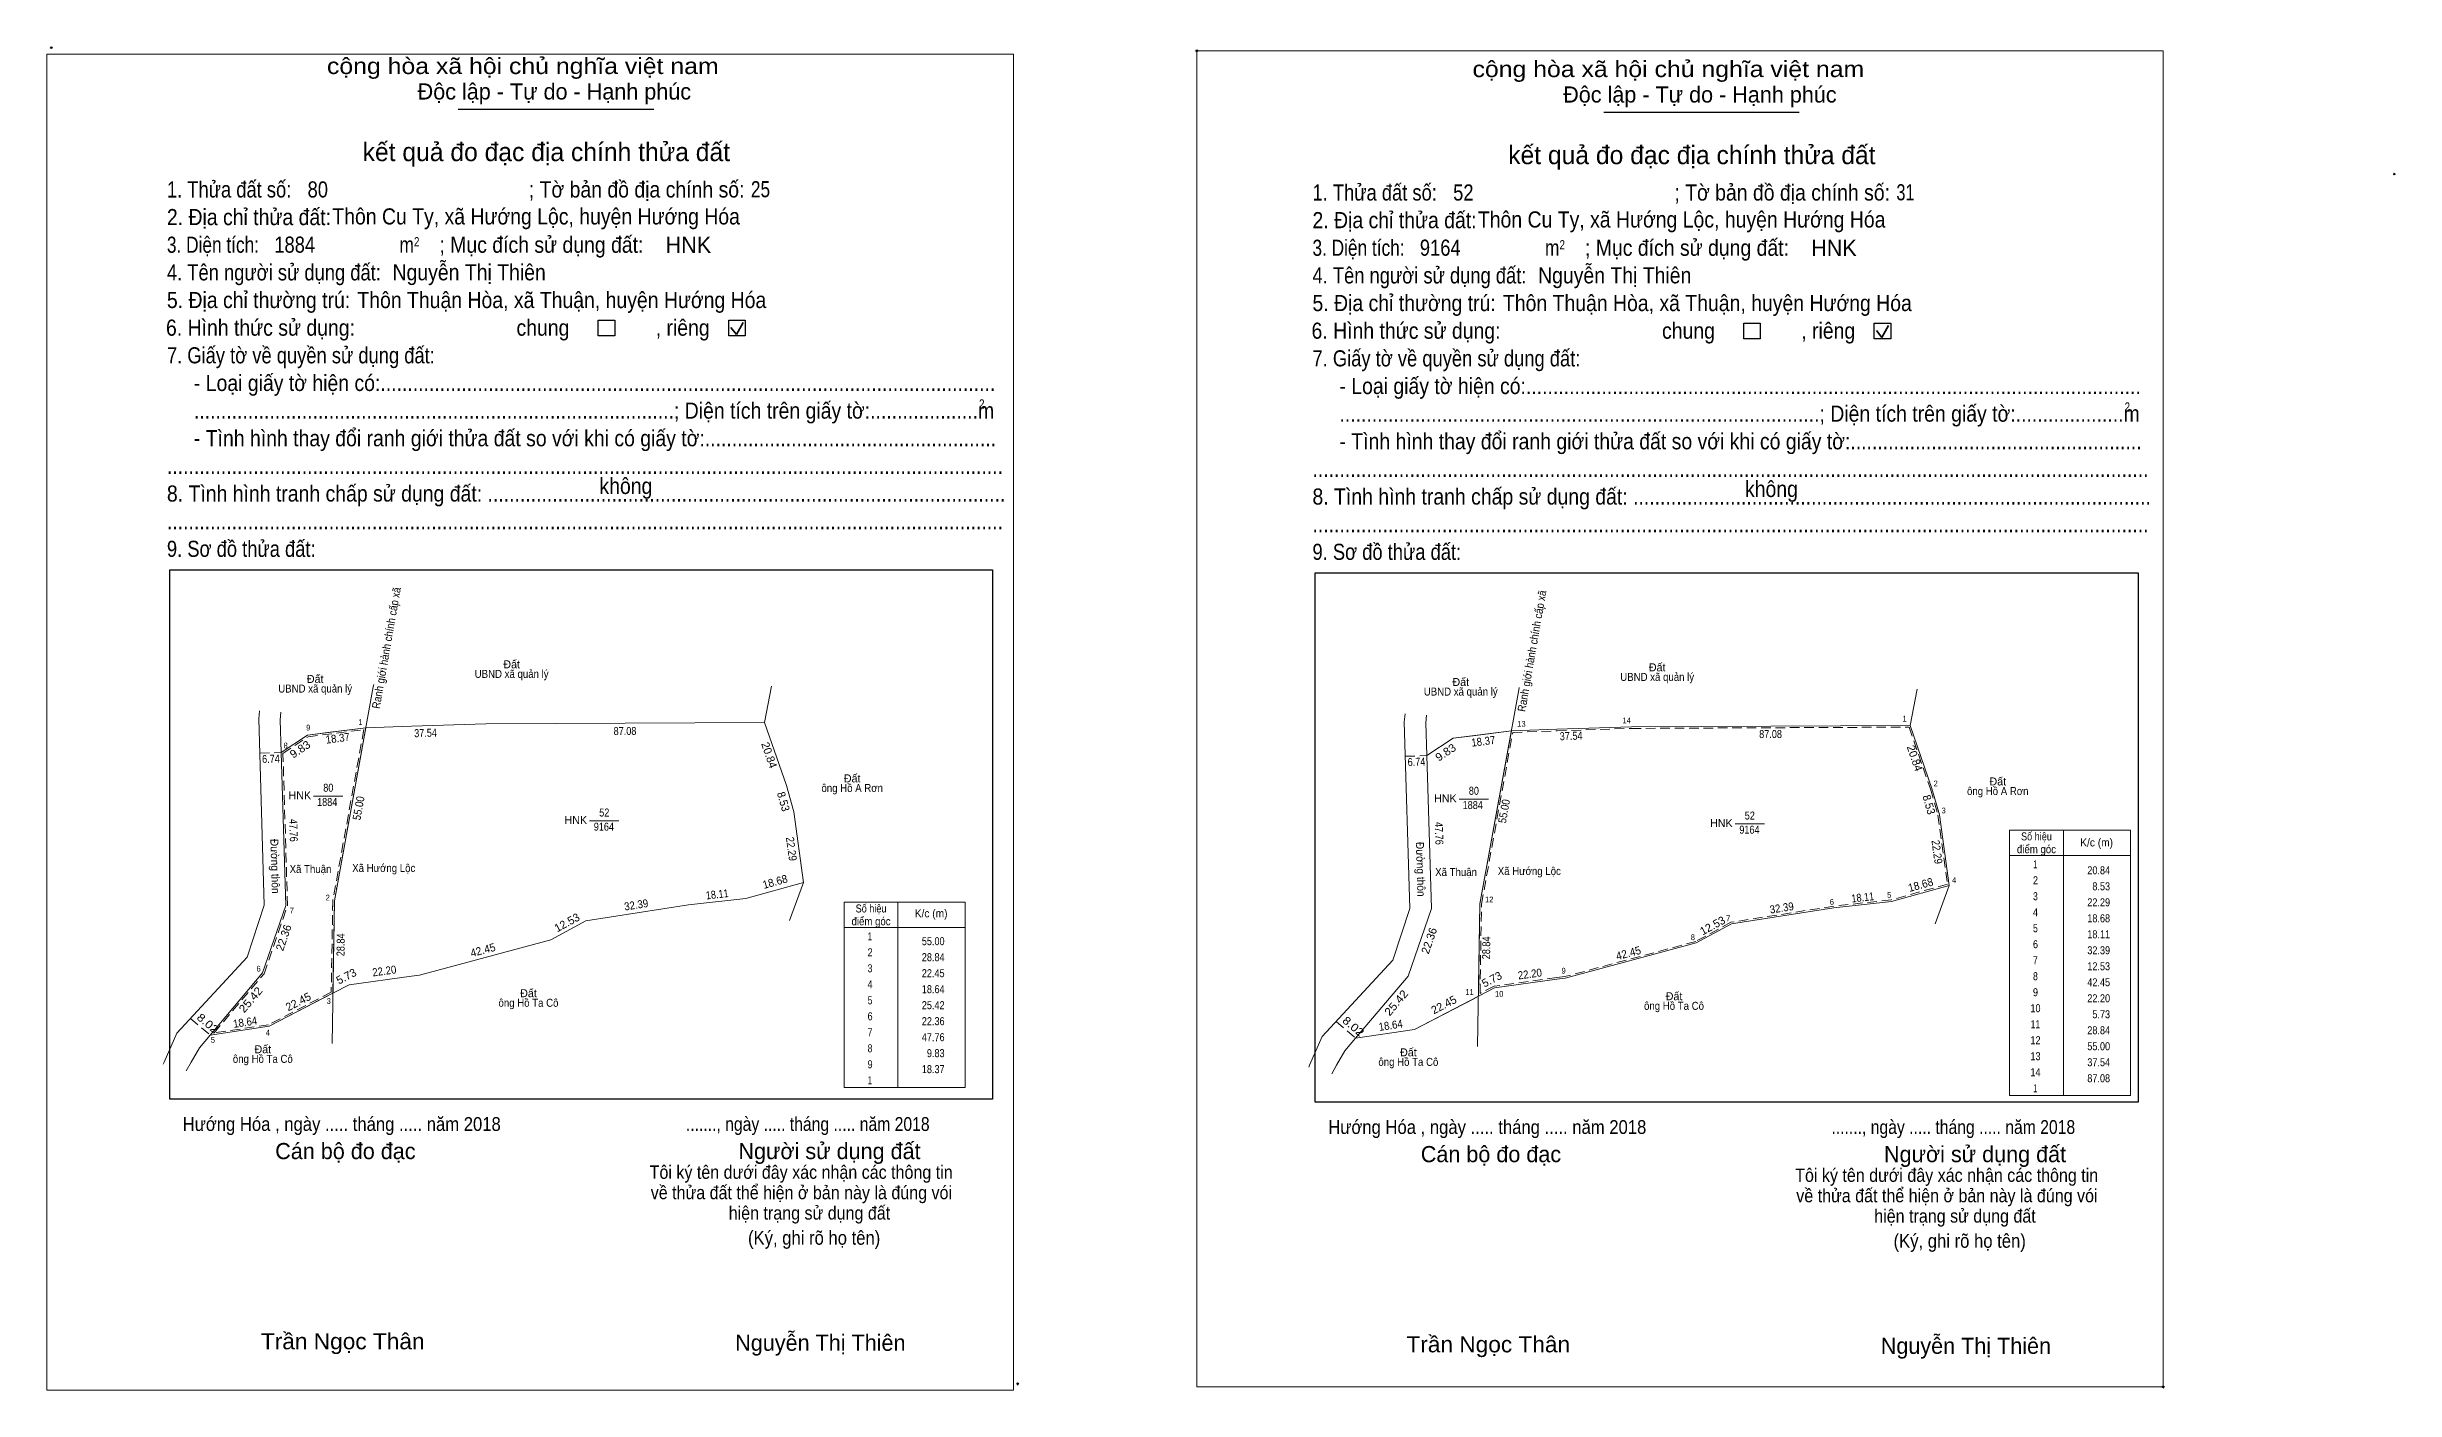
# Model space of a CAD drawing. Header units: metres. Extents: x 544719 to 546519, y 1827251 to 1827671.
# Drawn here: x 544719 to 545452, y 1827251 to 1827671 of the extents above; entities that cross this region are included whole.
import ezdxf
from ezdxf.enums import TextEntityAlignment as Align

# ---------------------------------------------------------------- set-up
doc = ezdxf.new("R2010")
doc.units = ezdxf.units.M
doc.header["$PDMODE"] = 32
doc.header["$PDSIZE"] = 0.5
doc.linetypes.add('DOTTED', pattern=[1.5, 0.3, -1.2])
doc.linetypes.add('MEDIUM_DASHED', pattern=[4.5, 3, -1.5])
for name, color, linetype, lineweight in [('1', 7, 'Continuous', 13), ('10', 7, 'Continuous', 13), ('2', 7, 'Continuous', 13), ('23', 7, 'Continuous', 13), ('46', 7, 'Continuous', 13), ('51', 7, 'Continuous', 13), ('63', 7, 'Continuous', 13), ('7', 7, 'Continuous', 25)]:
    doc.layers.add(name, color=color, linetype=linetype, lineweight=lineweight)
doc.layers.add('6', color=7, linetype='Continuous')

msp = doc.modelspace()

# ---------------------------------------------------------------- linework, layer by layer
at = {"layer": '1'}
for points in [[(544818.47, 1827458.24), (544808.64, 1827404.13), (544808.17, 1827375.29), (544788.25, 1827364.93), (544769.81, 1827362.2), (544786.24, 1827381.6), (544793.51, 1827402.74), (544792.07, 1827450.48), (544800.25, 1827455.93)], [(545176.38, 1827457.29), (545166.55, 1827403.18), (545166.08, 1827374.34), (545146.16, 1827363.98), (545127.72, 1827361.25), (545144.15, 1827380.65), (545151.42, 1827401.79), (545149.98, 1827449.53), (545158.16, 1827454.98)]]:
    msp.add_lwpolyline(points, close=True, dxfattribs=at)
at = {"layer": '1', "linetype": 'MEDIUM_DASHED'}
msp.add_lwpolyline([(544817.86, 1827457.66), (544808.14, 1827404.18), (544807.67, 1827375.6), (544788.09, 1827365.41), (544771.05, 1827362.89), (544786.68, 1827381.35), (544794.01, 1827402.66), (544792.58, 1827450.22), (544800.43, 1827455.45)], close=True, dxfattribs=at)
at = {"layer": '1'}
for points in [[(544832.72, 1827380.59), (544813.25, 1827377.93), (544808.17, 1827375.29), (544808.64, 1827404.13), (544818.47, 1827458.24), (544832.72, 1827458.72)], [(544832.72, 1827458.72), (544855.99, 1827459.5), (544943.07, 1827459.91), (544949.89, 1827440.22), (544952.24, 1827432.02), (544955.25, 1827409.93), (544937.25, 1827404.93), (544919.25, 1827402.93), (544887.25, 1827397.93), (544876.25, 1827391.93), (544835.25, 1827380.93), (544832.72, 1827380.59)], [(545190.63, 1827379.64), (545171.16, 1827376.98), (545166.08, 1827374.34), (545166.55, 1827403.18), (545176.38, 1827457.29), (545190.63, 1827457.77)], [(545190.63, 1827457.77), (545213.9, 1827458.55), (545300.98, 1827458.96), (545307.8, 1827439.27), (545310.15, 1827431.07), (545313.16, 1827408.98), (545295.16, 1827403.98), (545277.16, 1827401.98), (545245.16, 1827396.98), (545234.16, 1827390.98), (545193.16, 1827379.98), (545190.63, 1827379.64)], [(544788.25, 1827364.93), (544806.49, 1827374.42), (544808.17, 1827375.29)], [(545146.16, 1827363.98), (545164.4, 1827373.47), (545166.08, 1827374.34)]]:
    msp.add_lwpolyline(points, dxfattribs=at)
at = {"layer": '1', "linetype": 'MEDIUM_DASHED'}
for points in [[(545190.56, 1827380.14), (545171.01, 1827377.46), (545166.59, 1827375.17), (545167.05, 1827403.13), (545176.8, 1827456.8), (545190.65, 1827457.27)], [(545190.65, 1827457.27), (545213.91, 1827458.05), (545300.62, 1827458.46), (545307.32, 1827439.12), (545309.66, 1827430.97), (545312.61, 1827409.34), (545295.06, 1827404.47), (545277.09, 1827402.48), (545245, 1827397.46), (545233.97, 1827391.45), (545193.06, 1827380.47), (545190.56, 1827380.14)]]:
    msp.add_lwpolyline(points, dxfattribs=at)
at = {"layer": '10'}
for p, q in [((544945.24, 1827471.27), (544943.07, 1827459.91)), ((545303.15, 1827470.32), (545300.98, 1827458.96)), ((544950.88, 1827397.96), (544955.25, 1827409.93)), ((545308.79, 1827397.01), (545313.16, 1827408.98))]:
    msp.add_line(p, q, dxfattribs=at)
for points in [[(544792.07, 1827450.48), (544791.76, 1827460.75), (544791.96, 1827463.12)], [(545149.98, 1827449.53), (545149.67, 1827459.8), (545149.87, 1827462.17)], [(544943.07, 1827459.91), (544855.99, 1827459.5), (544832.72, 1827458.72), (544818.47, 1827458.24)], [(544952.24, 1827432.02), (544949.89, 1827440.22), (544943.07, 1827459.91)], [(545300.98, 1827458.96), (545213.9, 1827458.55), (545190.63, 1827457.77), (545176.38, 1827457.29)], [(545310.15, 1827431.07), (545307.8, 1827439.27), (545300.98, 1827458.96)], [(544769.81, 1827362.2), (544786.24, 1827381.6), (544793.51, 1827402.74), (544792.07, 1827450.48)], [(545127.72, 1827361.25), (545144.15, 1827380.65), (545151.42, 1827401.79), (545149.98, 1827449.53)]]:
    msp.add_lwpolyline(points, dxfattribs=at)
at = {"layer": '10', "linetype": 'DOTTED'}
for points in [[(544818.47, 1827458.24), (544808.64, 1827404.13), (544808.17, 1827375.29)], [(545176.38, 1827457.29), (545166.55, 1827403.18), (545166.08, 1827374.34)]]:
    msp.add_lwpolyline(points, dxfattribs=at)
at = {"layer": '2'}
msp.add_point((545452.22, 1827631.32), dxfattribs=at)
at = {"layer": '23'}
for p, q in [((544755.44, 1827353.72), (544755.18, 1827353.12)), ((544762.34, 1827351.07), (544763.87, 1827353.72)), ((545113.35, 1827352.77), (545113.09, 1827352.17)), ((545120.25, 1827350.12), (545121.78, 1827352.77))]:
    msp.add_line(p, q, dxfattribs=at)
for points in [[(544785.28, 1827463.55), (544785.01, 1827461.08), (544786.72, 1827402.75)], [(545143.19, 1827462.6), (545142.92, 1827460.13), (545144.63, 1827401.8)], [(544786.72, 1827402.75), (544781.39, 1827386.55), (544759.41, 1827362.74), (544755.44, 1827353.72)], [(545144.63, 1827401.8), (545139.3, 1827385.6), (545117.32, 1827361.79), (545113.35, 1827352.77)], [(544763.87, 1827353.72), (544766.48, 1827358.25), (544769.81, 1827362.2)], [(545121.78, 1827352.77), (545124.39, 1827357.3), (545127.72, 1827361.25)]]:
    msp.add_lwpolyline(points, dxfattribs=at)
at = {"layer": '46'}
for p, q in [((544820.94, 1827471.79), (544820.81, 1827471.05)), ((545178.85, 1827470.84), (545178.72, 1827470.1))]:
    msp.add_line(p, q, dxfattribs=at)
for points in [[(544820.81, 1827471.05), (544808.64, 1827404.13), (544807.91, 1827359.56)], [(545178.72, 1827470.1), (545166.55, 1827403.18), (545165.82, 1827358.61)]]:
    msp.add_lwpolyline(points, dxfattribs=at)
at = {"layer": '51'}
for p, q in [((544792.07, 1827450.48), (544800.25, 1827455.93)), ((545149.98, 1827449.53), (545158.16, 1827454.98)), ((544813.25, 1827377.93), (544808.17, 1827375.29)), ((545171.16, 1827376.98), (545166.08, 1827374.34)), ((544788.25, 1827364.93), (544769.81, 1827362.2)), ((545146.16, 1827363.98), (545127.72, 1827361.25))]:
    msp.add_line(p, q, dxfattribs=at)
for points in [[(544800.25, 1827455.93), (544806.49, 1827456.72), (544818.47, 1827458.24)], [(545158.16, 1827454.98), (545164.4, 1827455.77), (545176.38, 1827457.29)], [(544952.24, 1827432.02), (544955.25, 1827409.93), (544937.25, 1827404.93), (544919.25, 1827402.93), (544887.25, 1827397.93), (544876.25, 1827391.93), (544835.25, 1827380.93)], [(545310.15, 1827431.07), (545313.16, 1827408.98), (545295.16, 1827403.98), (545277.16, 1827401.98), (545245.16, 1827396.98), (545234.16, 1827390.98), (545193.16, 1827379.98)], [(544835.25, 1827380.93), (544832.72, 1827380.59), (544813.25, 1827377.93)], [(545193.16, 1827379.98), (545190.63, 1827379.64), (545171.16, 1827376.98)]]:
    msp.add_lwpolyline(points, dxfattribs=at)
at = {"layer": '63', "linetype": 'MEDIUM_DASHED'}
for p, q in [((544785.33, 1827450.28), (544792.07, 1827450.48)), ((545143.24, 1827449.33), (545149.98, 1827449.53)), ((544763.69, 1827367.38), (544769.81, 1827362.2)), ((545121.6, 1827366.43), (545127.72, 1827361.25))]:
    msp.add_line(p, q, dxfattribs=at)
at = {"layer": '63'}
for p, q in [((544802.17, 1827436.89), (544811.3, 1827436.89)), ((545160.08, 1827435.94), (545169.21, 1827435.94)), ((544888.39, 1827429.15), (544897.52, 1827429.15)), ((545246.3, 1827428.2), (545255.43, 1827428.2)), ((545348.84, 1827426.29), (545348.84, 1827343.29)), ((545369.84, 1827426.29), (545369.84, 1827343.29)), ((545332.04, 1827418.29), (545369.84, 1827418.29)), ((544984.73, 1827403.77), (544984.73, 1827345.77)), ((545005.73, 1827403.77), (545005.73, 1827345.77)), ((544967.93, 1827395.77), (545005.73, 1827395.77))]:
    msp.add_line(p, q, dxfattribs=at)
for points in [[(545369.84, 1827343.29), (545332.04, 1827343.29), (545332.04, 1827426.29), (545369.84, 1827426.29)], [(545005.73, 1827345.77), (544967.93, 1827345.77), (544967.93, 1827403.77), (545005.73, 1827403.77)]]:
    msp.add_lwpolyline(points, dxfattribs=at)
at = {"layer": '7'}
for p, q in [((544847.37, 1827651.65), (544908.42, 1827651.65)), ((545205.28, 1827650.7), (545266.33, 1827650.7)), ((544757.22, 1827507.65), (545014.26, 1827507.65)), ((545014.26, 1827507.65), (545014.26, 1827342.19)), ((545115.13, 1827506.7), (545372.17, 1827506.7)), ((545372.17, 1827506.7), (545372.17, 1827341.24))]:
    msp.add_line(p, q, dxfattribs=at)
at = {"layer": '7', "lineweight": 35}
for p, q in [((544932.53, 1827583.39), (544934.24, 1827581.16)), ((544934.24, 1827581.16), (544936.33, 1827584.9)), ((545290.44, 1827582.44), (545292.15, 1827580.21)), ((545292.15, 1827580.21), (545294.24, 1827583.95))]:
    msp.add_line(p, q, dxfattribs=at)
at = {"layer": '7', "lineweight": 13}
for points in [[(544718.85, 1827668.84), (545020.78, 1827668.84), (545020.78, 1827251.24), (544718.85, 1827251.24)], [(545078.11, 1827669.85), (545380.04, 1827669.85), (545380.04, 1827252.25), (545078.11, 1827252.25)]]:
    msp.add_lwpolyline(points, close=True, dxfattribs=at)
at = {"layer": '7'}
for points in [[(544891.05, 1827585.62), (544896.24, 1827585.62), (544896.24, 1827580.79), (544891.05, 1827580.79)], [(544931.85, 1827585.62), (544937.04, 1827585.62), (544937.04, 1827580.79), (544931.85, 1827580.79)], [(545248.96, 1827584.67), (545254.15, 1827584.67), (545254.15, 1827579.84), (545248.96, 1827579.84)], [(545289.76, 1827584.67), (545294.95, 1827584.67), (545294.95, 1827579.84), (545289.76, 1827579.84)]]:
    msp.add_lwpolyline(points, close=True, dxfattribs=at)
for points in [[(545014.26, 1827342.19), (544757.22, 1827342.19), (544757.22, 1827507.65)], [(545372.17, 1827341.24), (545115.13, 1827341.24), (545115.13, 1827506.7)]]:
    msp.add_lwpolyline(points, dxfattribs=at)
for p in [(544720.2, 1827670.8), (545078.11, 1827669.85), (545022.12, 1827253.2), (545380.03, 1827252.25)]:
    msp.add_point(p, dxfattribs=at)

# ---------------------------------------------------------------- texts
at = {"layer": '1', "width": 0.85}
for s, p in [('80', (544806.755, 1827438.25)), ('1884', (544806.405, 1827433.79)), ('52', (544892.97, 1827430.51)), ('1884', (545164.315, 1827432.84)), ('80', (545164.665, 1827437.3)), ('9164', (544892.855, 1827426.09)), ('9164', (545250.765, 1827425.14)), ('52', (545250.88, 1827429.56))]:
    msp.add_text(s, height=2.5, dxfattribs=at).set_placement(p, align=Align.CENTER)
at = {"layer": '1'}
for p in [(544797.86, 1827435.89), (545155.77, 1827434.94), (544884.08, 1827428.15), (545241.99, 1827427.2)]:
    msp.add_text('HNK', height=2.5, dxfattribs=at).set_placement(p, align=Align.CENTER)
for s, height, width, p in [('Hướng Hóa , ngày ..... tháng ..... năm 2018', 4.32, 0.9, (544761.26, 1827332.24)), ('Hướng Hóa , ngày ..... tháng ..... năm 2018', 4.32, 0.9, (545119.17, 1827331.29)), ('Trần Ngọc Thân', 5.04, 1.05, (544785.69, 1827263.98)), ('Trần Ngọc Thân', 5.04, 1.05, (545143.6, 1827263.03))]:
    msp.add_text(s, height=height, dxfattribs=dict(at, width=width)).set_placement(p)
for p in [(544933.89, 1827263.51), (545291.8, 1827262.56)]:
    msp.add_text('Nguyễn Thị Thiên', height=5.04, dxfattribs=at).set_placement(p)
at = {"layer": '6'}
for p in [(544912.14, 1827606.67), (545270.05, 1827605.72)]:
    msp.add_text('HNK', height=5.04, dxfattribs=at).set_placement(p)
at = {"layer": '6', "width": 0.9}
for p in [(544826.82, 1827598.1), (545184.73, 1827597.15)]:
    msp.add_text('Nguyễn Thị Thiên', height=5.04, dxfattribs=at).set_placement(p)
at = {"layer": '63'}
for s, rotation, width, p in [('Ranh giới hành chính cấp xã', 80.036, 0.9, (544826.118, 1827482.974)), ('Ranh giới hành chính cấp xã', 80.036, 0.9, (545184.028, 1827482.024)), ('18.37', 7.226, 0.9, (544809.858, 1827453.741)), ('37.54', 1.923, 0.85, (544837.178, 1827455.403)), ('87.08', 0.27, 0.85, (544899.459, 1827455.987)), ('18.37', 7.226, 0.9, (545167.768, 1827452.791)), ('37.54', 1.923, 0.85, (545195.088, 1827454.453)), ('87.08', 0.27, 0.85, (545257.369, 1827455.037)), ('6.74', 1.7, 0.85, (544788.863, 1827447.295)), ('9.83', 33.674, 1.05, (544798.622, 1827450.467)), ('6.74', 1.7, 0.85, (545146.773, 1827446.345)), ('9.83', 33.674, 1.05, (545156.532, 1827449.517)), ('55.00', 79.704, 0.9, (544817.42, 1827432.897)), ('8.53', 285.992, 0.95, (544947.747, 1827434.839)), ('55.00', 79.704, 0.9, (545175.33, 1827431.947)), ('8.53', 285.992, 0.95, (545305.657, 1827433.889)), ('47.76', 271.728, 0.85, (544794.65, 1827426.148)), ('47.76', 271.728, 0.85, (545152.56, 1827425.198)), ('Đường thôn', 271.679, 0.95, (544788.888, 1827414.937)), ('22.29', 277.759, 0.9, (544950.23, 1827420.214)), ('Đường thôn', 271.679, 0.95, (545146.798, 1827413.987)), ('22.29', 277.759, 0.9, (545308.14, 1827419.264)), ('18.68', 15.524, 0.95, (544946.67, 1827408.923)), ('18.68', 15.524, 0.95, (545304.58, 1827407.973)), ('32.39', 8.881, 0.9, (544903.137, 1827401.677)), ('18.11', 6.34, 0.85, (544928.387, 1827404.961)), ('32.39', 8.881, 0.9, (545261.047, 1827400.727)), ('18.11', 6.34, 0.85, (545286.297, 1827404.011)), ('28.84', 89.066, 0.85, (544811.86, 1827390.375)), ('42.45', 15.018, 0.95, (544855.366, 1827387.566)), ('28.84', 89.066, 0.85, (545169.77, 1827389.425)), ('42.45', 15.018, 0.95, (545213.276, 1827386.616)), ('22.20', 7.765, 0.9, (544824.416, 1827381.014)), ('22.20', 7.765, 0.9, (545182.326, 1827380.064)), ('25.42', 49.738, 1.1, (544783.435, 1827372.422)), ('25.42', 49.738, 1.1, (545141.345, 1827371.472)), ('8.02', 319.755, 1.15, (544768.292, 1827364.911)), ('18.64', 8.421, 0.9, (544780.942, 1827364.988)), ('8.02', 319.755, 1.15, (545126.202, 1827363.961)), ('18.64', 8.421, 0.9, (545138.852, 1827364.038))]:
    msp.add_text(s, height=2.5, rotation=rotation, dxfattribs=dict(at, width=width)).set_placement(p, align=Align.CENTER)
for p in [(544864.035, 1827476.84), (545221.945, 1827475.89), (544802.655, 1827472.26), (545160.565, 1827471.31), (544970.435, 1827441.17), (545328.345, 1827440.22), (544869.295, 1827374.04), (545227.205, 1827373.09), (544786.295, 1827356.51), (545144.205, 1827355.56)]:
    msp.add_text('Đất', height=2.5, dxfattribs=at).set_placement(p, align=Align.CENTER)
for s, width, p in [('UBND xã quản lý', 0.9, (544802.65, 1827469.26)), ('UBND xã quản lý', 0.9, (544864.03, 1827473.84)), ('UBND xã quản lý', 0.9, (545160.56, 1827468.31)), ('UBND xã quản lý', 0.9, (545221.94, 1827472.89)), ('ông Hồ A Rơn', 0.9, (544970.435, 1827438.17)), ('ông Hồ A Rơn', 0.9, (545328.345, 1827437.22)), ('Số hiệu', 0.85, (545340.44, 1827423.04)), ('điểm góc', 0.9, (545340.44, 1827419.04)), ('K/c (m)', 0.95, (545359.24, 1827421.15)), ('Xã Thuận', 0.9, (544801.195, 1827412.85)), ('Xã Hướng Lộc', 0.9, (544824.08, 1827413.17)), ('Xã Thuận', 0.9, (545159.105, 1827411.9)), ('Xã Hướng Lộc', 0.9, (545181.99, 1827412.22)), (' 2', 0.85, (545339.74, 1827409.34)), (' 1', 0.75, (545339.735, 1827414.34)), (' 3', 0.8, (545339.74, 1827404.34)), ('điểm góc', 0.9, (544976.33, 1827396.52)), ('Số hiệu', 0.85, (544976.33, 1827400.52)), ('K/c (m)', 0.95, (544995.1, 1827398.99)), (' 4', 0.85, (545339.735, 1827399.34)), (' 5', 0.8, (545339.74, 1827394.34)), (' 2', 0.85, (544975.63, 1827386.82)), (' 1', 0.75, (544975.625, 1827391.82)), (' 6', 0.85, (545339.74, 1827389.34)), (' 3', 0.8, (544975.63, 1827381.82)), (' 8', 0.8, (545339.74, 1827379.34)), (' 7', 0.8, (545339.74, 1827384.34)), (' 4', 0.85, (544975.625, 1827376.82)), (' 5', 0.8, (544975.63, 1827371.82)), (' 9', 0.85, (545339.735, 1827374.34)), ('ông Hồ Ta Cô', 0.9, (544869.29, 1827371.04)), (' 6', 0.85, (544975.63, 1827366.82)), ('ông Hồ Ta Cô', 0.9, (545227.2, 1827370.09)), (' 10', 0.85, (545339.735, 1827369.34)), (' 11', 0.8, (545339.735, 1827364.34)), (' 7', 0.8, (544975.63, 1827361.82)), (' 12', 0.85, (545339.74, 1827359.34)), ('ông Hồ Ta Cô', 0.9, (544786.29, 1827353.51)), (' 9', 0.85, (544975.625, 1827351.82)), (' 8', 0.8, (544975.63, 1827356.82)), ('ông Hồ Ta Cô', 0.9, (545144.2, 1827352.56)), (' 13', 0.85, (545339.74, 1827354.34)), (' 1', 0.75, (544975.625, 1827346.82)), (' 14', 0.85, (545339.735, 1827349.34)), (' 1', 0.75, (545339.735, 1827344.34))]:
    msp.add_text(s, height=2.5, dxfattribs=dict(at, width=width)).set_placement(p, align=Align.CENTER)
for s, height, width, p in [(' 9', 1.8, 0.9, (544801.14, 1827457.39)), (' 1', 1.8, 0.9, (544817.43, 1827459.11)), (' 13', 1.8, 0.95, (545180.84, 1827458.57)), (' 14', 1.8, 0.95, (545213.73, 1827459.64)), (' 1', 1.8, 0.9, (545299.89, 1827460.18)), (' 8', 1.8, 0.95, (544794.07, 1827451.81)), (' 2', 1.8, 0.9, (545309.61, 1827439.94)), (' 3', 1.8, 0.95, (545312.09, 1827431.49)), (' 4', 1.8, 0.95, (545315.39, 1827409.74)), ('20.84', 2.5, 0.85, (545363.44, 1827412.45)), (' 2', 1.8, 0.9, (544807.22, 1827404.26)), (' 12', 1.8, 0.95, (545170.75, 1827403.66)), (' 6', 1.8, 0.9, (545277.16, 1827402.95)), (' 5', 1.8, 0.9, (545295.07, 1827405.08)), ('22.29', 2.5, 0.85, (545363.44, 1827402.45)), ('8.53', 2.5, 0.85, (545363.44, 1827407.45)), (' 7', 1.8, 0.9, (544796.01, 1827400.24)), (' 7', 1.8, 0.9, (545244.78, 1827397.78)), ('18.68', 2.5, 0.85, (545363.44, 1827397.45)), ('55.00', 2.5, 0.85, (544999.3, 1827390.29)), (' 8', 1.8, 0.95, (545233.74, 1827391.87)), ('32.39', 2.5, 0.85, (545363.44, 1827387.45)), ('18.11', 2.5, 0.85, (545363.44, 1827392.45)), (' 6', 1.8, 0.9, (544785.62, 1827382.05)), ('28.84', 2.5, 0.85, (544999.3, 1827385.29)), ('22.45', 2.5, 0.85, (544999.3, 1827380.29)), (' 9', 1.8, 0.9, (545193.37, 1827381.42)), ('12.53', 2.5, 0.85, (545363.44, 1827382.45)), ('18.64', 2.5, 0.85, (544999.3, 1827375.29)), (' 11', 1.8, 0.9, (545164.62, 1827374.77)), (' 10', 1.8, 0.95, (545173.89, 1827374.18)), ('42.45', 2.5, 0.85, (545363.44, 1827377.45)), ('22.20', 2.5, 0.85, (545363.44, 1827372.45)), (' 3', 1.8, 0.95, (544807.55, 1827371.94)), ('25.42', 2.5, 0.85, (544999.3, 1827370.29)), ('22.36', 2.5, 0.85, (544999.3, 1827365.29)), ('5.73', 2.5, 0.85, (545363.44, 1827367.45)), (' 5', 1.8, 0.9, (544771.35, 1827359.8)), (' 4', 1.8, 0.95, (544788.51, 1827362.06)), ('47.76', 2.5, 0.85, (544999.3, 1827360.29)), ('55.00', 2.5, 0.85, (545363.44, 1827357.45)), ('28.84', 2.5, 0.85, (545363.44, 1827362.45)), ('18.37', 2.5, 0.85, (544999.3, 1827350.29)), ('9.83', 2.5, 0.85, (544999.3, 1827355.29)), ('37.54', 2.5, 0.85, (545363.44, 1827352.45)), ('87.08', 2.5, 0.85, (545363.44, 1827347.45))]:
    msp.add_text(s, height=height, dxfattribs=dict(at, width=width)).set_placement(p, align=Align.RIGHT)
for s, rotation, p in [('20.84', 289.104, (544943.329, 1827449.284)), ('20.84', 289.104, (545301.239, 1827448.334)), ('22.36', 71.022, (544793.968, 1827392.243)), ('12.53', 28.61, (544881.926, 1827396.273)), ('12.53', 28.61, (545239.836, 1827395.323)), ('22.36', 71.022, (545151.878, 1827391.293)), ('5.73', 27.46, (544812.944, 1827379.456)), ('5.73', 27.46, (545170.854, 1827378.506)), ('22.45', 27.478, (544797.948, 1827371.505)), ('22.45', 27.478, (545155.858, 1827370.555))]:
    msp.add_text(s, height=2.5, rotation=rotation, dxfattribs=at).set_placement(p, align=Align.CENTER)
at = {"layer": '7'}
for s, height, width, p in [('cộng hòa xã hội chủ nghĩa việt nam', 5.04, 1.15, (544806.33, 1827662.58)), ('cộng hòa xã hội chủ nghĩa việt nam', 5.04, 1.15, (545164.24, 1827661.63)), ('1. Thửa đất số:', 5.04, 0.85, (544756.33, 1827623.99)), ('80', 5.04, 0.85, (544800.28, 1827623.99)), ('; Tờ bản đồ địa chính số:', 5.04, 0.9, (544869.4, 1827623.99)), ('25', 5.04, 0.8, (544938.78, 1827624.06)), ('1. Thửa đất số:', 5.04, 0.85, (545114.24, 1827623.04)), ('52', 5.04, 0.85, (545158.19, 1827623.04)), ('; Tờ bản đồ địa chính số:', 5.04, 0.9, (545227.31, 1827623.04)), ('31', 5.04, 0.75, (545296.69, 1827623.11)), ('2. Địa chỉ thửa đất:', 5.04, 0.9, (544756.33, 1827615.35)), ('Thôn Cu Ty, xã Hướng Lộc, huyện Hướng Hóa', 5.04, 0.9, (544808.01, 1827615.56)), ('2. Địa chỉ thửa đất:', 5.04, 0.9, (545114.24, 1827614.4)), ('Thôn Cu Ty, xã Hướng Lộc, huyện Hướng Hóa', 5.04, 0.9, (545165.92, 1827614.61)), ('3. Diện tích:', 5.04, 0.8, (544756.33, 1827606.71)), ('1884', 5.04, 0.85, (544789.88, 1827606.74)), ('m', 5.04, 0.8, (544828.98, 1827606.71)), ('2', 2.88, 0.8, (544833.51, 1827608.72)), ('; Mục đích sử dụng đất:', 5.04, 0.9, (544841.47, 1827606.71)), ('3. Diện tích:', 5.04, 0.8, (545114.24, 1827605.76)), ('9164', 5.04, 0.85, (545147.79, 1827605.79)), ('m', 5.04, 0.8, (545186.89, 1827605.76)), ('2', 2.88, 0.8, (545191.42, 1827607.77)), ('; Mục đích sử dụng đất:', 5.04, 0.9, (545199.38, 1827605.76)), ('4. Tên người sử dụng đất:', 5.04, 0.85, (544756.33, 1827598.07)), ('4. Tên người sử dụng đất:', 5.04, 0.85, (545114.24, 1827597.12)), ('5. Địa chỉ thường trú:', 5.04, 0.9, (544756.33, 1827589.43)), ('Thôn Thuận Hòa, xã Thuận, huyện Hướng Hóa', 5.04, 0.9, (544815.84, 1827589.43)), ('5. Địa chỉ thường trú:', 5.04, 0.9, (545114.24, 1827588.48)), ('Thôn Thuận Hòa, xã Thuận, huyện Hướng Hóa', 5.04, 0.9, (545173.75, 1827588.48)), ('6. Hình thức sử dụng:', 5.04, 0.9, (544756.04, 1827580.79)), ('chung                , riêng', 5.04, 0.9, (544865.55, 1827580.79)), ('6. Hình thức sử dụng:', 5.04, 0.9, (545113.95, 1827579.84)), ('chung                , riêng', 5.04, 0.9, (545223.46, 1827579.84)), ('7. Giấy tờ về quyền sử dụng đất:', 5.04, 0.85, (544756.33, 1827572.15)), ('7. Giấy tờ về quyền sử dụng đất:', 5.04, 0.85, (545114.24, 1827571.2)), ('     - Loại giấy tờ hiện có:..................................................................................................................', 5.04, 0.9, (544756.33, 1827563.51)), ('     - Loại giấy tờ hiện có:..................................................................................................................', 5.04, 0.9, (545114.24, 1827562.56)), ('     .........................................................................................; Diện tích trên giấy tờ:....................m', 5.04, 0.9, (544756.33, 1827554.87)), ('2', 2.88, 0.8, (545010.06, 1827558.03)), ('     .........................................................................................; Diện tích trên giấy tờ:....................m', 5.04, 0.9, (545114.24, 1827553.92)), ('2', 2.88, 0.8, (545367.97, 1827557.08)), ('     - Tình hình thay đổi ranh giới thửa đất so với khi có giấy tờ:......................................................', 5.04, 0.9, (544756.33, 1827546.23)), ('     - Tình hình thay đổi ranh giới thửa đất so với khi có giấy tờ:......................................................', 5.04, 0.9, (545114.24, 1827545.28)), ('...........................................................................................................................................................', 5.04, 0.9, (544756.33, 1827537.59)), ('không', 5.04, 0.9, (544891.47, 1827531.32)), ('...........................................................................................................................................................', 5.04, 0.9, (545114.24, 1827536.64)), ('không', 5.04, 0.9, (545249.38, 1827530.37)), ('8. Tình hình tranh chấp sử dụng đất: ................................................................................................', 5.04, 0.9, (544756.33, 1827528.95)), ('8. Tình hình tranh chấp sử dụng đất: ................................................................................................', 5.04, 0.9, (545114.24, 1827528)), ('...........................................................................................................................................................', 5.04, 0.9, (544756.33, 1827520.31)), ('9. Sơ đồ thửa đất:', 5.04, 0.85, (544756.33, 1827511.67)), ('9. Sơ đồ thửa đất:', 5.04, 0.85, (545114.24, 1827510.72)), ('...........................................................................................................................................................', 5.04, 0.9, (545114.24, 1827519.36)), ('......., ngày ..... tháng ..... năm 2018', 4.32, 0.85, (544918.47, 1827332.24)), ('......., ngày ..... tháng ..... năm 2018', 4.32, 0.85, (545276.38, 1827331.29)), ('(Ký, ghi rõ họ tên)', 4.32, 0.9, (544937.88, 1827296.67)), ('(Ký, ghi rõ họ tên)', 4.32, 0.9, (545295.79, 1827295.72))]:
    msp.add_text(s, height=height, dxfattribs=dict(at, width=width)).set_placement(p)
for s, p in [('Độc lập - Tự do - Hạnh phúc', (544834.66, 1827654.62)), ('Độc lập - Tự do - Hạnh phúc', (545192.57, 1827653.67)), ('Cán bộ đo đạc', (544790.17, 1827323.42)), ('Người sử dụng đất', (544934.89, 1827323.42)), ('Cán bộ đo đạc', (545148.08, 1827322.47)), ('Người sử dụng đất', (545292.8, 1827322.47))]:
    msp.add_text(s, height=5.04, dxfattribs=at).set_placement(p)
for s, height, p in [('kết quả đo đạc địa chính thửa đất', 5.76, (544874.87, 1827635.36)), ('kết quả đo đạc địa chính thửa đất', 5.76, (545232.775, 1827634.41)), ('.', 1.44, (545022.125, 1827252.47)), ('.', 1.44, (545380.035, 1827251.52))]:
    msp.add_text(s, height=height, dxfattribs=at).set_placement(p, align=Align.CENTER)
at = {"layer": '7', "width": 0.9}
for s, p in [('Tôi ký tên dưới đây xác nhận các thông tin', (544954.485, 1827317.27)), ('về thửa đất thể hiện ở bản này là đúng vói', (544954.56, 1827310.89)), ('Tôi ký tên dưới đây xác nhận các thông tin', (545312.39, 1827316.32)), ('hiện trạng sử dụng đất', (544957.075, 1827304.52)), ('về thửa đất thể hiện ở bản này là đúng vói', (545312.465, 1827309.94)), ('hiện trạng sử dụng đất', (545314.985, 1827303.57))]:
    msp.add_text(s, height=4.164, dxfattribs=at).set_placement(p, align=Align.CENTER)

doc.saveas('drawing.dxf')
